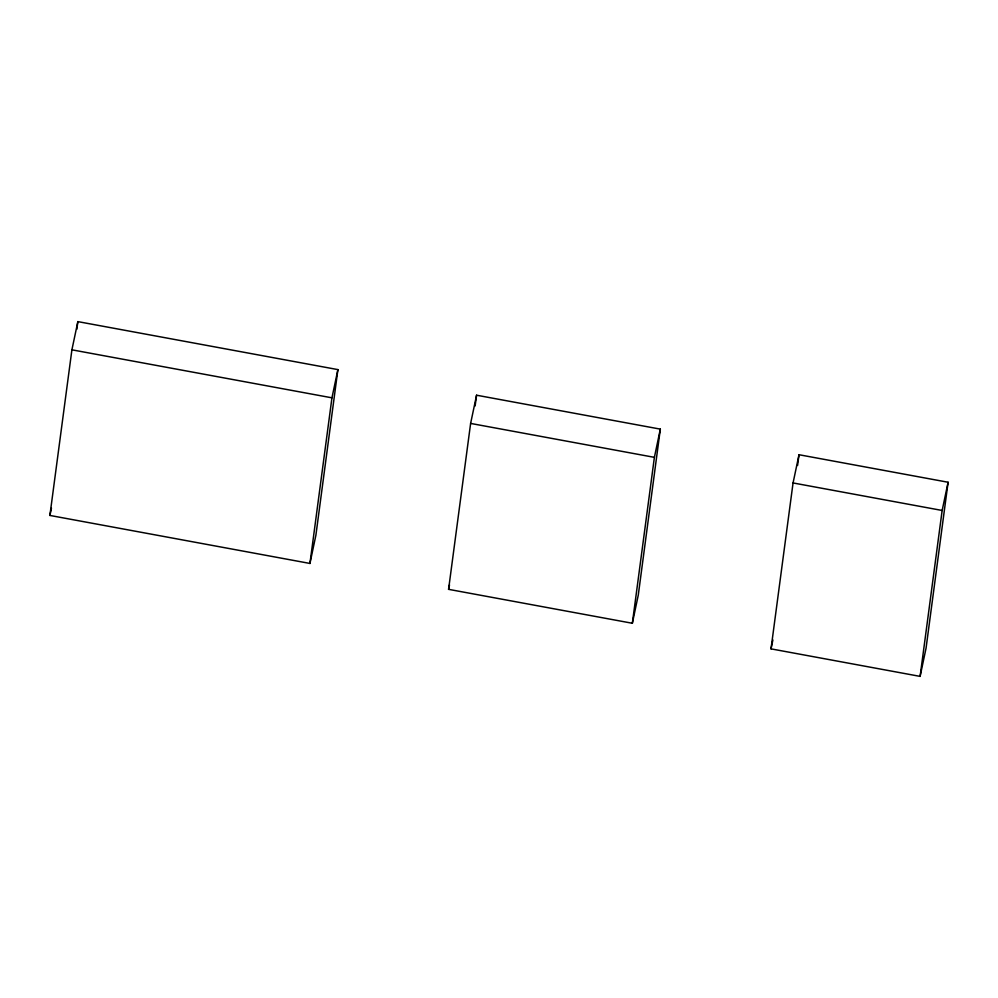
<?xml version="1.0" encoding="UTF-8"?>
<svg xmlns="http://www.w3.org/2000/svg" width="998" height="998" viewBox="0 0 998 998"><rect width="100%" height="100%" fill="white"/><g stroke="black" fill="none" stroke-linecap="round" stroke-linejoin="round"><path stroke-width="1.5" d="M49.9 515.442L71.906 349.824L77.856 321.618L337.898 369.609L315.892 535.24L309.941 563.446L49.9 515.442L51.459 508.019M76.834 329.278L77.856 321.618M309.941 563.446L331.947 397.828L337.898 369.609M448.576 589.344L470.619 423.426L476.57 395.208L660.327 429.128L638.283 595.058L632.345 623.263L448.576 589.344L449.512 584.89M475.135 405.961L476.57 395.208M632.345 623.263L654.389 457.346L660.327 429.128M771.017 648.862L793.061 482.945L799.011 454.726L948.1 482.246L926.057 648.176L920.106 676.382L771.017 648.862L772.901 639.955M797.577 465.48L799.011 454.726M920.106 676.382L942.149 510.465L948.1 482.246M71.906 349.824L331.947 397.828M470.619 423.426L654.389 457.346M793.061 482.945L942.149 510.465"/></g></svg>
